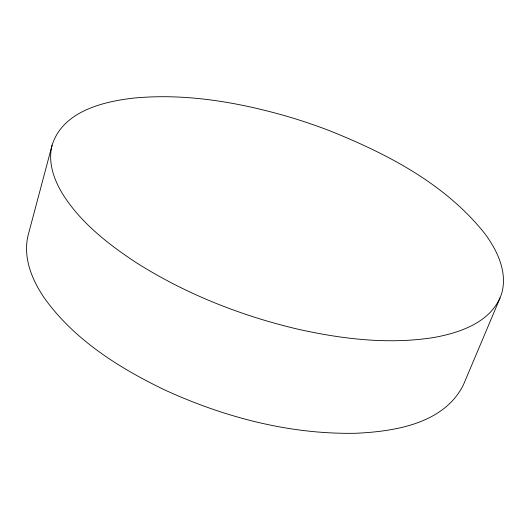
<?xml version="1.0" encoding="UTF-8"?>
<svg xmlns="http://www.w3.org/2000/svg" width="530" height="530" viewBox="0 0 530 530"><rect width="100%" height="100%" fill="white"/><g stroke="black" fill="none" stroke-linecap="round" stroke-linejoin="round"><path stroke-width="0.79" d="M52.086 145.2C47.64 162.22 53.98 179.922 62.884 194.377C80.891 222.799 108.001 244.012 135.74 262.323C185.301 293.819 240.66 315.681 297.714 329.143C341.777 338.988 387.642 344.579 432.579 337.703C459.782 333.052 492.734 321.968 501.87 292.838C507.535 271.691 497.167 250.279 484.811 233.611C445.293 183.804 386.761 153.541 328.759 130.406A539.467 523.673 18.6 0 0 286.909 116.289C237.559 102.138 185.791 93.227 134.355 98.023C103.032 101.548 62.818 111.207 52.086 145.2L28.282 234.697C22.446 257.196 32.091 280.344 44.792 298.642C74.624 340.088 119.349 368.045 164.658 389.914C224.316 417.276 289.658 434.501 355.61 433.275C394.87 431.493 444.412 423.689 463.584 384.435L500.101 297.886"/></g></svg>
